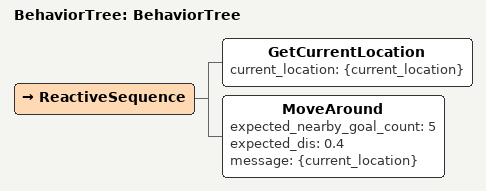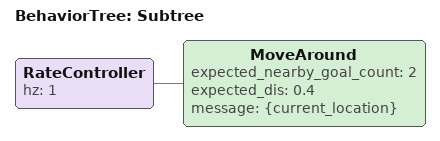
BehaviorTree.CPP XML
<?xml version="1.0" encoding="UTF-8"?>
<root BTCPP_format="4"
      main_tree_to_execute="BehaviorTree">
  <BehaviorTree ID="BehaviorTree">
    <ReactiveSequence>
      <GetCurrentLocation current_location="{current_location}"/>
      <MoveAround expected_nearby_goal_count="5"
                  expected_dis="0.4"
                  message="{current_location}"/>
    </ReactiveSequence>
  </BehaviorTree>

  <BehaviorTree ID="Subtree">
    <RateController hz="1">
      <MoveAround expected_nearby_goal_count="2"
                  expected_dis="0.4"
                  message="{current_location}"/>
    </RateController>
  </BehaviorTree>

</root>
